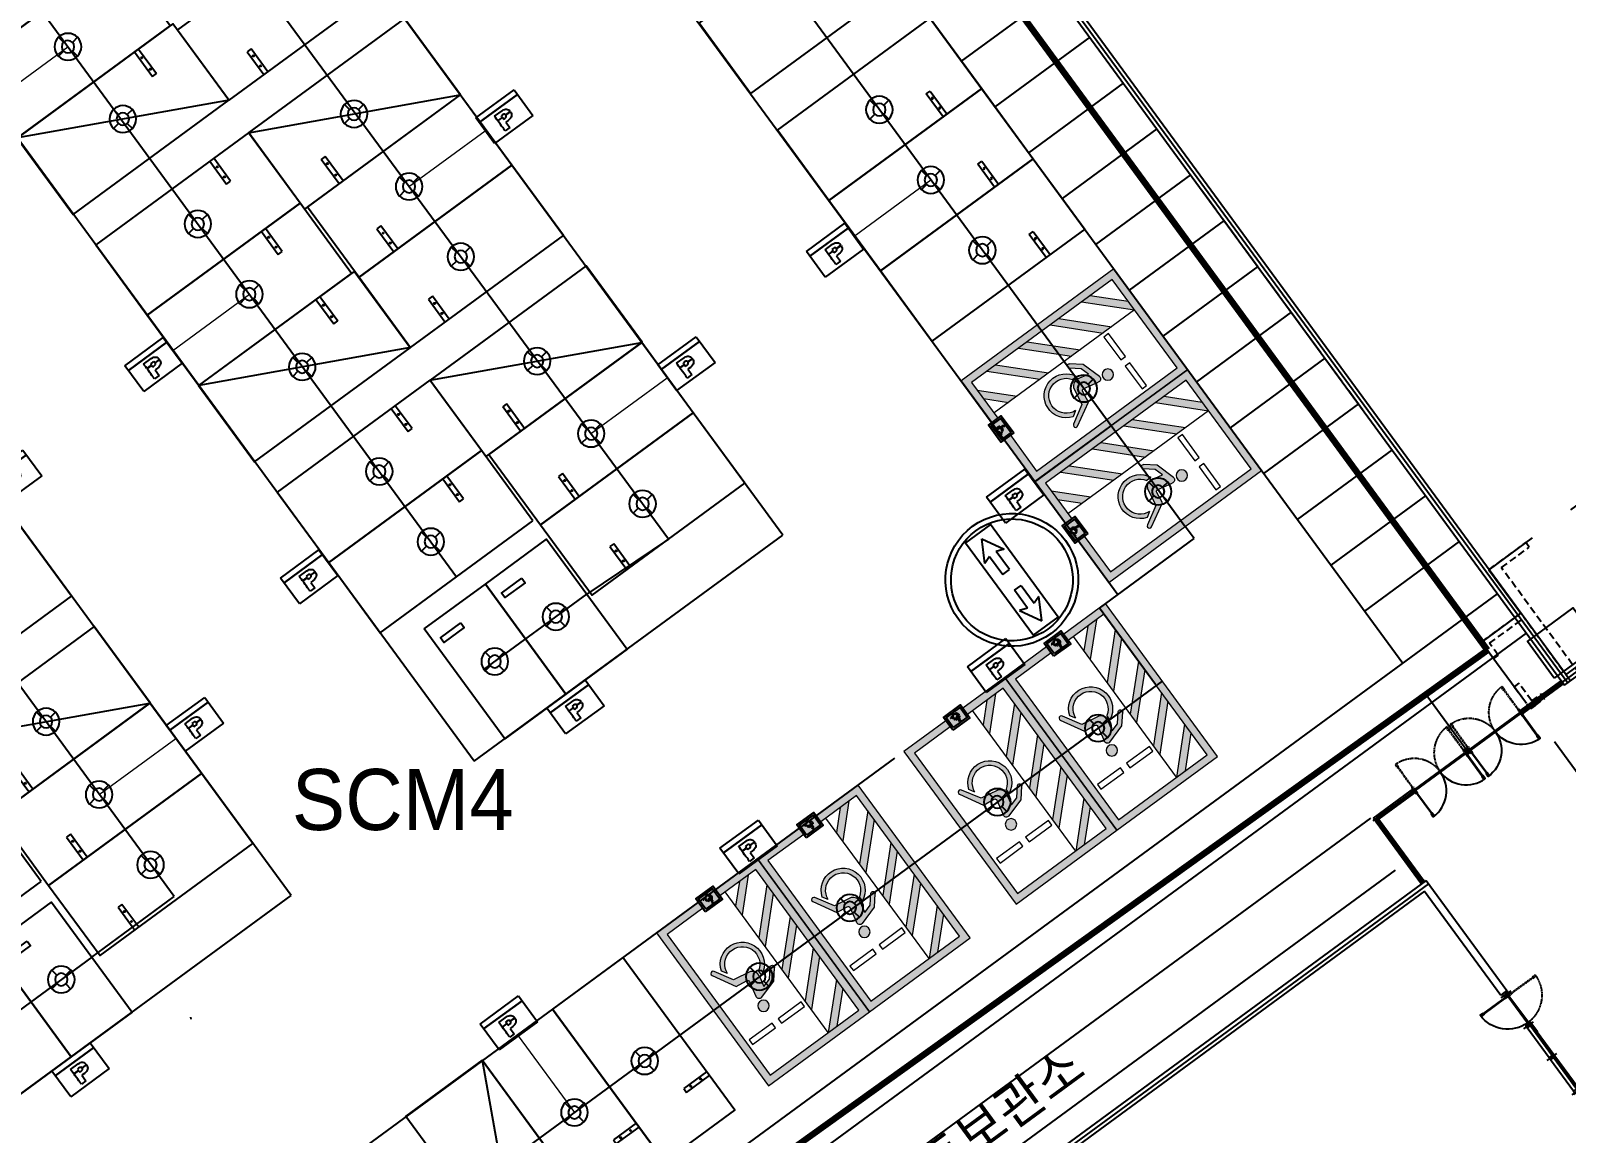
# Model space of a CAD drawing. Header units: millimetres. Extents: x 75184266 to 76346726, y -35077925 to -33679385.
# Drawn here: x 75432976 to 75473512, y -34975376 to -34946273 of the extents above; entities that cross this region are included whole.
import ezdxf
from ezdxf.enums import TextEntityAlignment as Align

# ---------------------------------------------------------------- set-up
doc = ezdxf.new("R2010")
doc.units = ezdxf.units.MM
doc.header["$LTSCALE"] = 50
doc.header["$MEASUREMENT"] = 0
for name, pattern in [('HIDDEN', [0.375, 0.25, -0.125]), ('HIDDEN2', [0.1875, 0.125, -0.0625]), ('XR-1F-PLAN$0$CEN', [62, 60, -1, 0, -1]), ('XR-1F-PLAN$0$HIDDEN', [0.375, 0.25, -0.125]), ('XR-지하3층$0$H', [1.3, 0.8, -0.5]), ('XR-지하3층$0$HIDDEN', [0.375, 0.25, -0.125]), ('XR-지하3층$0$HIDDEN2', [0.1875, 0.125, -0.0625])]:
    doc.linetypes.add(name, pattern=pattern)
doc.layers.get('Defpoints').update_dxf_attribs({"color": 51, "linetype": 'CONTINUOUS'})
for name, color, linetype in [('0-유도관제', 6, 'CONTINUOUS'), ('AA-MKXS', 3, 'CONTINUOUS'), ('DK1', 6, 'CONTINUOUS'), ('PARKING', 7, 'CONTINUOUS'), ('RACEWAY', 4, 'HIDDEN'), ('XR-1F-PLAN$0$A-CEN02', 27, 'XR-1F-PLAN$0$CEN'), ('XR-1F-PLAN$0$A-DOR-FRAME', 7, 'CONTINUOUS'), ('XR-1F-PLAN$0$A-DOR-GL', 142, 'CONTINUOUS'), ('XR-1F-PLAN$0$A-DOR-HID', 9, 'XR-1F-PLAN$0$HIDDEN'), ('XR-1F-PLAN$0$A-DOR-TRACE', 8, 'CONTINUOUS'), ('XR-1F-PLAN$0$A-FRAME', 1, 'CONTINUOUS'), ('XR-1F-PLAN$0$A-HDCP7', 7, 'CONTINUOUS'), ('XR-1F-PLAN$0$A-WIN-ELE8', 8, 'CONTINUOUS'), ('XR-지하3층$0$1HIDDEN2', 1, 'XR-지하3층$0$HIDDEN2'), ('XR-지하3층$0$5', 5, 'CONTINUOUS'), ('XR-지하3층$0$A-주차', 9, 'CONTINUOUS'), ('XR-지하3층$0$CON', 2, 'CONTINUOUS'), ('XR-지하3층$0$hat', 8, 'CONTINUOUS'), ('XR-지하3층$0$일반주차', 8, 'CONTINUOUS'), ('XR-지하3층$0$장애인', 11, 'CONTINUOUS'), ('XR-지하3층$0$확장형주차', 8, 'CONTINUOUS')]:
    doc.layers.add(name, color=color, linetype=linetype)
doc.layers.add('건축', color=8, linetype='CONTINUOUS', plot=False)
for name, color, linetype, lineweight in [('구역제어-S.C.M', 2, 'CONTINUOUS', 100), ('주차유도-LGM', 6, 'CONTINUOUS', 20), ('주차유도-USM', 1, 'CONTINUOUS', 35), ('주차유도-레이스웨이', 1, 'CONTINUOUS', 25)]:
    doc.layers.add(name, color=color, linetype=linetype, lineweight=lineweight)
doc.styles.add('HY중고딕', font='')
doc.styles.add('XR-지하3층$0$맑은고딕', font='malgun.ttf')
doc.styles.get('HY중고딕').set_extended_font_data('Dotum')

# ---------------------------------------------------------------- blocks, each defined once
blk = doc.blocks.new('XR-지하3층$0$확장형 주차')
at = {"layer": 'XR-지하3층$0$확장형주차', "color": 7}
for p, q in [((0.0025260448455811, 3834.999964468181), (800.0025492608546, 3835.00025024265)), ((0.0026125609874725, 3964.999964468182), (800.0026358217001, 3965.000250250101)), ((800.0025492608546, 3835.00025024265), (800.0026358217001, 3965.000250250101))]:
    blk.add_line(p, q, dxfattribs=at)
blk.add_lwpolyline([(2499.999999918044, 5099.999999972061), (0, -3.7252903e-08)], dxfattribs=at)
blk.add_lwpolyline([(2500.078474617488, 5090.950575601309), (0.0784746472900224, 5090.950575564056), (0.07847469199350599, -9.049424413591623), (2500.078474691994, -9.049424413591623)], close=True, dxfattribs=at)
for centre in [(237.5025781989098, 3900.000624813139), (612.5025877356528, 3900.000375129283)]:
    blk.add_circle(centre, 17.49999999999998, dxfattribs=at)
blk = doc.blocks.new('XR-지하3층$0$일반형 주차')
at = {"layer": 'XR-지하3층$0$일반주차'}
for p, q in [((750.0025255382062, 3865.002096235752), (0.0025255680084229, 3865.002096235752)), ((0.0025255531072617, 3735.002096235752), (750.0025255531073, 3735.002096228302)), ((750.0025255531073, 3735.002096228302), (750.0025255382062, 3865.002096235752))]:
    blk.add_line(p, q, dxfattribs=at)
blk.add_lwpolyline([(2299.999999940395, 4999.999999992549), (-2.98023224e-08, 4999.999999992549), (-1.49011612e-08, 0), (2299.999999985099, 7.4505806e-09)], close=True, dxfattribs=at)
for centre in [(237.502578869462, 3800.000696554781), (562.5025884062052, 3800.000446856022)]:
    blk.add_circle(centre, 17.49999999999998, dxfattribs=at)
blk = doc.blocks.new('XR-지하3층$0$장애인 주차')
at = {"layer": 'XR-지하3층$0$5', "ltscale": 4}
h = blk.add_hatch(color=7, dxfattribs=at)
h.dxf.hatch_style = 1
h.paths.add_polyline_path([(3841.997264835671, -695.0780087946878), (4402.000121470854, -695.0780087946878), (4402.000121470854, -1115.080151271075), (3841.997264835671, -1115.080151271075)])
h.paths.add_polyline_path([(3891.997519892382, -1065.079896214363), (4351.99986641414, -1065.079896214363), (4351.99986641414, -745.0782638514011), (3891.997519892382, -745.0782638514011)], flags=16)
h.paths.add_polyline_path([(3982.199268697524, -989.8749685254544), (3988.055078290212, -973.1311586538368), (4011.176556505419, -981.2174290407376), (4046.302626567036, -898.3408815806098), (4135.870332298697, -898.3408815806098), (4137.145780135219, -880.6026270158372), (4072.273199870749, -880.602627015849), (4072.273199870749, -862.8643724511003), (4138.421227971735, -862.8643724511003), (4142.235960863689, -809.8110830911862, -3.722470104551928), (4160.964472694517, -796.67601004478), (4152.378934681071, -916.0791361453585), (4058.050227145791, -916.0791361453702), (4021.01875284036, -1003.451299681202)], flags=0)
h = blk.add_hatch(color=256, dxfattribs=at)
h.dxf.hatch_style = 1
h.paths.add_polyline_path([(4351.99986641414, -1065.079896214362), (4351.999866414141, -745.0782638514011), (3891.997519892383, -745.0782638514011), (3891.997519892382, -1065.079896214363)])
at = {"layer": 'XR-지하3층$0$hat'}
h = blk.add_hatch(color=7, dxfattribs=at)
edge = h.paths.add_edge_path()
edge.add_line((4160.964472694536, -796.67601004485), (4152.378934681087, -916.0791361454055))
edge.add_line((4152.37893468108, -916.0791361454167), (4058.050227145789, -916.0791361454283))
edge.add_line((4058.050227145791, -916.0791361454167), (4021.018752840348, -1003.451299681236))
edge.add_line((4021.018752840351, -1003.451299681236), (3982.199268697519, -989.874968525477))
edge.add_line((3982.199268697524, -989.874968525477), (3988.055078290214, -973.1311586538714))
edge.add_line((3988.055078290212, -973.1311586538714), (4011.176556505425, -981.2174290407828))
edge.add_line((4011.176556505419, -981.2174290407955), (4046.302626567057, -898.3408815806679))
edge.add_line((4046.302626567061, -898.340881580656), (4135.870332298704, -898.3408815806441))
edge.add_line((4135.870332298706, -898.340881580656), (4137.145780135244, -880.6026270158836))
edge.add_line((4137.145780135244, -880.6026270158836), (4072.273199870745, -880.6026270158953))
edge.add_line((4072.273199870749, -880.6026270158836), (4072.273199870746, -862.8643724511348))
edge.add_line((4072.273199870749, -862.8643724511348), (4138.421227971742, -862.8643724511229))
edge.add_line((4138.421227971745, -862.8643724511348), (4142.235960863693, -809.8110830912447))
edge.add_arc((4140.258635246823, -787.0722665791609), 22.82462689652929, -24.88272667549188, 274.96983382009233, ccw=False)
edge = h.paths.add_edge_path()
edge.add_line((4047.665030254847, -981.4920170499337), (4057.804424407357, -957.5691022683568))
edge.add_arc((4127.470813777448, -941.6413942127928), 71.46396078982474, 192.8780981385994, 416.1688054886157)
edge.add_line((4167.258228158817, -882.277606019873), (4168.678321340426, -862.5277004258722))
edge.add_arc((4127.470813777439, -941.641394212781), 89.20221535457303, 206.535022543775, 422.4865967028556, ccw=False)
at = {"layer": 'XR-지하3층$0$장애인', "lineweight": 5, "true_color": 0xffffff}
blk.add_hatch(color=7, dxfattribs=at).paths.add_polyline_path([(2471.998693153262, 3994.919848728925), (2471.998693153262, -1005.080151271075), (3841.997264835671, -1005.080151271075), (3841.997264835671, -805.0801512710747), (2671.998693153263, -805.0801512710751), (2671.998693153262, 3794.919848728925), (5571.998693153263, 3794.919848728926), (5571.998693153262, -805.080151271075), (4402.000121470854, -805.080151271075), (4402.000121470854, -1005.080151271075), (5771.998693153262, -1005.080151271075), (5771.998693153262, 3994.919848728925)])
h = blk.add_hatch(color=7, dxfattribs=at)
h.paths.add_polyline_path([(5571.998693153262, 2794.914747595385), (5571.998693153262, 3077.758902888156), (4854.837747312696, 3794.919848728925), (4571.993592018897, 3794.919848728925)])
h.paths.add_polyline_path([(4571.993592018706, 3044.916022878447), (4571.993592018645, 2762.071867584627), (5571.998693153263, 1762.066766450834), (5571.998693153263, 2044.910921743602)])
h.paths.add_polyline_path([(4571.993592018483, 2012.068041734125), (4571.993592018423, 1729.223886441228), (5571.998693153262, 729.2187853062899), (5571.99869315326, 1012.062940599053)])
h.paths.add_polyline_path([(5571.99869315326, -303.629195838255), (5571.99869315326, -20.78504054549086), (4571.993592018262, 979.220060589802), (4571.993592018202, 696.3759052969056)])
h.paths.add_polyline_path([(4571.99359201804, -53.62792055452175), (4571.99359201798, -336.4720758474171), (5040.601667441591, -805.080151271075), (5323.445822734374, -805.0801512710751)])
h = blk.add_hatch(color=7, dxfattribs=at)
h.paths.add_polyline_path([(3763.150870514194, 2216.264290113818, -1), (3462.570463011247, 2216.264290113882, -1)])
h.paths.add_polyline_path([(3992.194974712547, 1503.153291136039, -0.3430925305423056), (3870.429412635672, 1283.463612269276), (3381.11380824785, 1193.932868147644), (3089.64061403725, 708.0093506300605, -0.9316528967307836), (2986.990762166922, 769.5822570894251), (3329.523243890798, 1378.635825979506), (3638.530074299372, 1415.295302762543, 0.4460483878234904), (3688.559342324034, 1485.064711287606), (3600.488111895317, 1888.254374792776, -0.5961441325676429), (3698.969839655798, 2008.645807942122), (4213.677944949887, 1850.800996607583), (4443.199970943389, 1569.414632520067, -0.8833640971827884), (4354.906219544061, 1492.991562665783), (4150.936932001604, 1740.869922228085), (3925.143719778168, 1810.1136093145)])
h.paths.add_polyline_path([(4052.621828863025, 1393.018152349396), (4055.397873318553, 1527.544381644268, -1.526545251934503), (3257.253911445657, 820.1519422765429), (3348.0148907452, 968.8766923101947, 1.638056132797179)])
at = {"layer": 'XR-지하3층$0$1HIDDEN2', "color": 11}
for points in [[(4160.96447269452, -796.6760100447573), (4152.378934681071, -916.0791361453585), (4058.050227145791, -916.0791361453702), (4021.01875284036, -1003.451299681202), (3982.199268697524, -989.8749685254544), (3988.055078290212, -973.1311586538368), (4011.176556505419, -981.2174290407376), (4046.302626567036, -898.3408815806098), (4135.870332298697, -898.3408815806098), (4137.145780135219, -880.6026270158372), (4072.273199870749, -880.602627015849), (4072.273199870749, -862.8643724511003), (4138.421227971735, -862.8643724511003), (4142.235960863685, -809.8110830912219)], [(4167.258228158817, -882.2776060198148), (4168.678321340427, -862.5277004258032)]]:
    blk.add_lwpolyline(points, dxfattribs=at)
for centre, radius, start, end in [((4140.258635247797, -787.0722665790381), 22.8246268965323, 335.1172733215335, 274.9698338172116), ((4127.470813777439, -941.6413942127574), 89.20221535457668, 206.5350225406521, 62.48659670311565), ((4127.470813777439, -941.6413942127574), 71.46396078982, 192.8780981454637, 56.1688054908522)]:
    blk.add_arc(centre, radius, start, end, dxfattribs=at)
at = {"layer": 'XR-지하3층$0$5', "lineweight": 5}
for p, q in [((4571.993592018865, 3794.919848728925), (4571.99359201788, -805.1036164912276)), ((5571.998693153045, 2794.914747595602), (4571.99359201868, 3794.919848729143)), ((5571.998693153109, 3077.758902888307), (4854.837747312696, 3794.919848728925)), ((5571.998693152887, 2044.910921743978), (4571.993592018702, 3044.91602287845)), ((5571.998693152824, 1762.066766451273), (4571.993592018458, 2762.071867584813)), ((5571.998693152665, 1012.062940599649), (4571.993592018487, 2012.068041734122)), ((5571.998693152607, 729.2187853069445), (4571.993592018236, 1729.223886441416)), ((5571.998693152449, -20.78504054467885), (4571.993592018271, 979.2200605897937)), ((5571.998693152392, -303.6291958373836), (4571.99359201802, 696.3759052970881)), ((5323.445822734374, -805.080151271075), (4571.993592017399, -53.62792055387945)), ((5040.601667441591, -805.0801512710751), (4571.993592017149, -336.4720758465851))]:
    blk.add_line(p, q, dxfattribs=at)
at = {"layer": 'XR-지하3층$0$5', "ltscale": 4}
for p, q in [((4165.298914032375, -1004.579583198746), (4165.298914032418, -804.5785629718947)), ((4165.298914032418, -804.5785629718947), (4165.298914032399, -904.5790730853205))]:
    blk.add_line(p, q, dxfattribs=at)
at = {"layer": 'XR-지하3층$0$5', "lineweight": 5}
for points in [[(3841.997264835671, -1005.080151271075), (2471.998693153262, -1005.080151271075), (2471.998693153262, 3994.919848728925), (5771.998693153262, 3994.919848728925), (5771.998693153262, -1005.080151271075), (4402.000121470854, -1005.080151271075)], [(3841.997264835671, -805.080151271075), (2671.998693153262, -805.080151271075), (2671.998693153262, 3794.919848728925), (5571.998693153262, 3794.919848728925), (5571.998693153262, -805.080151271075), (4402.000121470854, -805.080151271075)]]:
    blk.add_lwpolyline(points, dxfattribs=at)
at = {"layer": 'XR-지하3층$0$5', "ltscale": 4}
for points in [[(3841.997264835671, -695.0780087946878), (3841.997264835671, -1115.080151271075), (4402.000121470854, -1115.080151271075), (4402.000121470854, -695.0780087946878)], [(3891.997519892382, -745.0782638514011), (3891.997519892382, -1065.079896214363), (4351.99986641414, -1065.079896214363), (4351.99986641414, -745.0782638514011)]]:
    blk.add_lwpolyline(points, close=True, dxfattribs=at)
at = {"layer": 'XR-지하3층$0$장애인', "color": 8, "lineweight": 5}
for p, q in [((3688.559342332695, 1485.064711247559), (3600.488111895317, 1888.254374792776, 0.0001127901416624)), ((3698.969839655798, 2008.645807942122, 0.0001127901416624), (4213.677944949887, 1850.800996607583, 0.0001127901416624)), ((3925.143719778168, 1810.1136093145, 0.0001127901416628), (4150.936931998761, 1740.869922228213, 0.0001127901416628)), ((4150.936931998761, 1740.869922228213, 0.0001127901416624), (4354.906219542198, 1492.991562667646, 0.0001127901416624)), ((4213.677944949887, 1850.800996607583, 0.0001127901416624), (4443.199970943389, 1569.414632520067, 0.0001127901416624)), ((4055.397873318553, 1527.544381644268), (4052.621828863025, 1393.018152349396)), ((3348.0148907452, 968.8766923101947), (3257.253911445657, 820.1519422765429))]:
    blk.add_line(p, q, dxfattribs=at)
at = {"layer": 'XR-지하3층$0$장애인', "color": 7, "lineweight": 5}
for points in [[(3523.087905746778, 2719.914365010331), (2773.084079896087, 2719.914365010489), (2773.084079896117, 2869.915130179697), (3523.087905746808, 2869.915130179538)], [(4473.091731597468, 2719.914365010173), (3723.087905746778, 2719.914365010331), (3723.087905746807, 2869.915130179538), (4473.091731597498, 2869.91513017938)]]:
    blk.add_lwpolyline(points, close=True, dxfattribs=at)
at = {"layer": 'XR-지하3층$0$장애인', "color": 8, "lineweight": 5, "extrusion": (0.9769639672697208, 0.2134043267054538, 0), "elevation": 4221.010056634456}
blk.add_lwpolyline([(616.5749219792176, -1.361e-12), (930.7731202234108, 7.74314296328e-05)], dxfattribs=at)
at = {"layer": 'XR-지하3층$0$장애인', "color": 8, "lineweight": 5}
for points in [[(3094.003420647085, 715.2827374036459, -1.00000207931052), (2986.990762167387, 769.5822570894251), (3329.523243890658, 1378.635825979506), (3639.504234780377, 1415.410873711946)], [(3992.194974726538, 1503.153291048849, -0.3430925306230898), (3870.429412635905, 1283.463612269276), (3381.11380824785, 1193.932868147644), (3094.00334222139, 715.2825828427982)]]:
    blk.add_lwpolyline(points, format="xyb", dxfattribs=at)
blk.add_circle((3612.86066676265, 2216.264290113847), 150.2902037515436, dxfattribs=at)
for centre, radius, start, end in [((3682.273866816963, 1921.827955426305, 0.0001127901416624), 88.40868183990986, 79.114325303064, 202.3184667627445), ((3810.443948158834, 999.9582689007906), 581.6782029713268, 198.0059943864644, 65.09494261077565), ((3809.277803001397, 999.938049550793), 462.3075622753882, 183.8524707476317, 58.23960059225904), ((3632.220671032975, 1472.641407940697), 57.69215153581592, 276.2786130993196, 12.43534843258914), ((4394.302026809838, 1536.692142405893, 0.0001127901416624), 58.83681075443838, 227.9655321143891, 33.79042661822502)]:
    blk.add_arc(centre, radius, start, end, dxfattribs=at)
blk = doc.blocks.new('XR-1F-PLAN$0$A$C10B20476')
at = {"layer": 'Defpoints'}
for p, q in [((134.0977152192281, 34.99999312014552), (110.0977152192281, 34.99999312048749)), ((110.0977152192281, 34.99999312048749), (110.0977152192354, -6.874819518999999e-06)), ((134.0977152192281, 34.99999312014552), (134.0977152192354, -6.8759436544e-06))]:
    blk.add_line(p, q, dxfattribs=at)
at = {"layer": 'XR-1F-PLAN$0$A-CEN02', "linetype": 'Continuous'}
blk.add_line((318.097722067032, 79.99999310613885), (-3.4472119296e-05, 79.99999312104002), dxfattribs=at)
at = {"layer": 'XR-1F-PLAN$0$A-FRAME'}
for p, q in [((144.0977220830682, 79.99999311999998), (110.0977152205087, 79.99999312369619)), ((110.0977152215642, 56.49999312525954), (144.0977220830755, 56.49999312454747)), ((110.0977152201517, 43.49999312525954), (144.0977220830755, 43.49999312454747)), ((144.0977220767527, 19.99999312), (134.0977152192281, 19.99999311951251))]:
    blk.add_line(p, q, dxfattribs=at)
for points in [[(88.09771521402132, 19.99999312), (88.09771522054058, 79.99999312472676)], [(110.0977152192281, 34.99999312048749), (110.0977152241175, 79.99999312369619)], [(122.0977152230043, 48.49999312188447), (144.0977220795466, 48.49999312), (144.0977220767527, 19.99999312), (238.0977220556233, 19.99999310988641), (238.0977220607456, 79.9999931098864), (144.0977220830682, 79.99999311999998), (144.0977220793138, 51.49999312), (122.0977152237319, 51.49999312188447), (122.0977152230043, 48.49999312188447)]]:
    blk.add_lwpolyline(points, dxfattribs=at)
blk = doc.blocks.new('XR-1F-PLAN$0$A$C491451C1')
at = {"layer": 'Defpoints'}
for p, q in [((15.00391760224764, 207.9973587237974), (-19.99608239305908, 207.9973587237924)), ((15.0039176019041, 183.9973587237974), (-19.99608239418333, 183.9973587237924)), ((15.0039176019041, 183.9973587237974), (15.00391760224764, 207.9973587237974)), ((45.00391760545523, 207.9973587231574), (45.00391760284753, 183.9973587231574)), ((45.00391760545523, 207.9973587231574), (80.00391759487945, 207.9973587216589)), ((45.00391760284753, 183.9973587231574), (80.0039175960345, 183.9973587216588))]:
    blk.add_line(p, q, dxfattribs=at)
at = {"layer": 'XR-1F-PLAN$0$A-CEN02', "linetype": 'Continuous'}
blk.add_line((30.00391759723425, -0.0026481214445084), (30.00391761213541, 318.0951084177068), dxfattribs=at)
at = {"layer": 'XR-1F-PLAN$0$A-FRAME'}
for p, q in [((0.0039176017609748, 173.9973518662703), (0.0039176012737414, 183.9973587237953)), ((23.50391760701881, 207.9973587228739), (23.5039176063087, 173.9973518599499)), ((36.50391760701881, 207.9973587214614), (36.50391760630871, 173.9973518599516)), ((60.00391760176097, 173.9973518599548), (60.00391760132948, 183.9973587225151))]:
    blk.add_line(p, q, dxfattribs=at)
for points in [[(0.0039176025625238, 229.9973587237953), (60.00391760784562, 229.9973587172761)], [(28.50391760364289, 195.997358720022), (28.50391760176098, 173.9973518634764), (0.0039176017609748, 173.9973518662703), (0.0039175916463137, 79.99735188740306), (60.00391759164632, 79.99735188228078), (60.00391760176097, 173.9973518599548), (31.50391760176098, 173.9973518637092), (31.50391760364289, 195.9973587192944), (28.50391760364289, 195.997358720022)], [(15.00391760224764, 207.9973587237974), (45.00391760545523, 207.9973587205378)]]:
    blk.add_lwpolyline(points, dxfattribs=at)
blk = doc.blocks.new('XR-1F-PLAN$0$A$C7F517DA1')
at = {"layer": 'XR-1F-PLAN$0$A-DOR-FRAME', "ltscale": 0.5, "elevation": -6.1640419e-09}
for points in [[(49.99843096733093, 1674.999516807497), (59.99843096733093, 1674.999516807497), (59.99843096733093, 1689.999516807496), (74.99843096733095, 1689.999516807496), (74.99843096733095, 1674.999516807497), (84.99843096733092, 1674.999516807497), (84.99843096733092, 1774.999516807497), (49.99843096733093, 1774.999516807497)], [(49.99843095242977, 924.9995168074963), (9.998430952429773, 924.9995168074963), (9.998430952429773, 824.9995168074964), (49.99843095242977, 824.9995168074964)], [(989.9984309524297, 924.9995168074963), (949.9984309524297, 924.9995168074963), (949.9984309524297, 824.9995168074964), (989.9984309524297, 824.9995168074964)]]:
    blk.add_lwpolyline(points, close=True, dxfattribs=at)
blk.add_lwpolyline([(49.99843095242977, 874.9995168074964), (49.99843095242977, 974.9995168074963), (59.99843095242977, 974.9995168074963), (59.99843095242977, 959.9995168074963), (74.99843095242976, 959.9995168074963), (74.99843095242976, 974.9995168074963), (84.99843095242979, 974.9995168074963), (84.99843095242979, 874.9995168074964), (49.99843095242977, 874.9995168074964)], dxfattribs=at)
at = {"layer": 'XR-1F-PLAN$0$A-DOR-GL', "elevation": -6.1640419e-09}
blk.add_lwpolyline([(62.49843095242977, 961.8540558889508), (72.49843095242976, 961.8540558889508), (72.49843096733095, 1687.317188374698), (62.49843096733093, 1687.317188374698)], close=True, dxfattribs=at)
at = {"layer": 'XR-1F-PLAN$0$A-DOR-HID', "ltscale": 2, "elevation": -6.1640419e-09}
blk.add_lwpolyline([(49.99843095242977, 874.9995168074964), (49.99843095242977, 774.999516814947), (59.99843095242977, 774.999516814947), (59.99843095242977, 789.999516814947), (74.99843095242976, 789.999516814947), (74.99843095242976, 774.999516814947), (84.99843095242979, 774.999516814947), (84.99843095242979, 874.9995168074964), (49.99843095242977, 874.999516814947)], dxfattribs=at)
for points in [[(62.49843095242977, 788.1449777409434), (72.49843095242976, 788.1449777409434), (72.49843096733095, 62.68184524029493), (62.49843096733093, 62.68184524029493)], [(49.99843096733093, 74.99951681494713), (59.99843096733093, 74.99951681494713), (59.99843096733093, 59.99951681494713), (74.99843096733095, 59.99951681494713), (74.99843096733095, 74.99951681494713), (84.99843096733092, 74.99951681494713), (84.99843096733092, -25.00048318505287), (49.99843096733093, -25.00048318505287)]]:
    blk.add_lwpolyline(points, close=True, dxfattribs=at)
at = {"layer": 'XR-1F-PLAN$0$A-DOR-HID', "ltscale": 2}
blk.add_arc((49.99843095242977, 874.999516814947, -6.1640419e-09), 900, 270, 0, dxfattribs=at)
at = {"layer": 'XR-1F-PLAN$0$A-DOR-TRACE'}
blk.add_arc((49.99843095242977, 874.9995168074964, -6.1640419e-09), 900, 0, 90, dxfattribs=at)
at = {"layer": 'XR-1F-PLAN$0$A-WIN-ELE8'}
for p, q in [((84.99843095242979, 889.999516800046, -6.1640419e-09), (949.9984309524297, 889.9995168074967, -6.1640419e-09)), ((84.99843095242979, 859.999516800046, -6.1640419e-09), (949.9984309524297, 859.9995168074964, -6.1640419e-09))]:
    blk.add_line(p, q, dxfattribs=at)
blk = doc.blocks.new('SW-4.05')
at = {"layer": 'AA-MKXS', "ltscale": 0.5}
for p, q in [((-6.70552254e-08, -200), (0, 0)), ((3249.999976716936, -200.0000001490116, 6.1640419e-09), (3249.999976664782, -1.490116119e-07, 6.1640419e-09))]:
    blk.add_line(p, q, dxfattribs=at)
at = {"layer": 'XR-1F-PLAN$0$A-DOR-GL', "elevation": 3.8759376e-09}
for points in [[(1094.999999754131, -154.0000000149011), (1094.999999754131, -178.0000000149011), (2104.999999769032, -178.0000001043081), (2104.999999769032, -154.0000001043081)], [(3194.999976687133, -154.0000001490116), (3194.999976687133, -178.0000001490116), (2134.999999769032, -178.0000001043081), (2134.999999769032, -154.0000001043081)]]:
    blk.add_lwpolyline(points, close=True, dxfattribs=at)
at = {"layer": 'XR-1F-PLAN$0$A-FRAME'}
for p, q in [((9.999999962747095, -199.9999999701977), (9.999999962747095, -177.9999999701977)), ((69.9999999627471, -199.9999999701977), (69.9999999627471, -177.9999999701977)), ((2089.999999947846, -200.000000089407), (2089.999999947846, -178.0000000894069)), ((2149.999999947846, -200.0000001043081), (2149.999999947846, -178.0000001043081)), ((3179.99997650832, -200.0000001490116, 6.1640419e-09), (3179.99997650832, -178.0000001490116, 6.1640419e-09)), ((3239.99997650832, -200.0000001490116, 6.1640419e-09), (3239.99997650832, -178.0000001490116, 6.1640419e-09))]:
    blk.add_line(p, q, dxfattribs=at)
at = {"layer": 'XR-1F-PLAN$0$A-HDCP7', "elevation": 3.8759376e-09}
blk.add_lwpolyline([(1349.99999973923, -200.0000000149011), (1049.999999754131, -200), (1049.999999739229, -215.0000000149012), (1349.999999724328, -215.0000000149012)], close=True, dxfattribs=at)
at = {"layer": 'XR-1F-PLAN$0$A-WIN-ELE8'}
for p, q in [((2089.999999776483, -49.99999323487282, 3.8308349e-09), (1109.99999974668, -49.99999319016933, 3.8759376e-09)), ((3179.999976687133, -200.0000001490116, 1.00399795e-08), (1109.999999754131, -200.0000000298023, 3.8759376e-09)), ((3179.999976679683, -49.99999330937862, 1.00399795e-08), (2149.999999776483, -49.99999324977398, 4.0112459e-09))]:
    blk.add_line(p, q, dxfattribs=at)
at = {"layer": 'XR-1F-PLAN$0$A-DOR-FRAME', "ltscale": 600, "extrusion": (0, 0, -1), "xscale": -1, "zscale": -1, "rotation": 2.5358915e-09}
blk.add_blockref('XR-1F-PLAN$0$A$C7F517DA1', (-60.00156879425048, -1024.99950993061, -1.00399795e-08), dxfattribs=at)
at = {"layer": 'XR-1F-PLAN$0$A-FRAME', "extrusion": (0, 0, -1), "zscale": -1, "rotation": 90.00000000253594}
blk.add_blockref('XR-1F-PLAN$0$A$C10B20476', (9.999993339180945, -288.0977151691914, -3.8759376e-09), dxfattribs=at)
at = {"layer": 'XR-1F-PLAN$0$A-FRAME', "ltscale": 0.5, "extrusion": (0, 0, -1), "xscale": -1, "zscale": -1, "rotation": 180}
for p in [(-1110.003917366266, 29.99735869467258, -3.8759376e-09), (-2150.003917381168, 29.99735862016678, -3.8759376e-09)]:
    blk.add_blockref('XR-1F-PLAN$0$A$C491451C1', p, dxfattribs=at)
at = {"layer": 'XR-1F-PLAN$0$A-FRAME', "xscale": -1, "rotation": 269.999999997464}
blk.add_blockref('XR-1F-PLAN$0$A$C10B20476', (3159.99998356402, -288.0977153629065, 1.00399795e-08), dxfattribs=at)
blk = doc.blocks.new('XR-1F-PLAN$0$양개문')
at = {"layer": 'XR-1F-PLAN$0$A-DOR-FRAME', "ltscale": 0.5}
for points in [[(49.99999999814378, 799.999999995809), (59.99999999814378, 800.0000000051223), (60.00000000186907, 815.0000000051223), (74.99999999441849, 815.0000000051223), (74.99999999814378, 800.0000000051223), (85.00000000186907, 800.0000000032596), (84.99999999814378, 900.0000000088476), (50.00000000186907, 900.000000001397)], [(1750.000000000925, 799.999999995809), (1740.000000000925, 800.0000000051223), (1739.9999999972, 815.0000000051223), (1725.00000000465, 815.0000000051223), (1725.000000000925, 800.0000000051223), (1714.9999999972, 800.0000000032596), (1715.000000000925, 900.0000000088476), (1749.9999999972, 900.000000001397)], [(50, 99.99999999813735), (0, 99.99999999813735), (0, -1.862645149230957e-09), (50, -1.862645149230957e-09)], [(49.99999999627471, 150.0000000149012), (59.99999999627471, 150.0000000130385), (59.99999999254942, 135.0000000074506), (75, 135.0000000055879), (74.99999999254942, 150.0000000130385), (85.00000000372529, 150.0000000074506), (85.00000000745058, 50.00000001117587), (50, 50.00000000186265)], [(1750.000000002794, 150.0000000149012), (1740.000000002794, 150.0000000130385), (1740.000000006519, 135.0000000074506), (1724.999999999069, 135.0000000055879), (1725.000000006519, 150.0000000130385), (1714.999999995343, 150.0000000074506), (1714.999999991618, 50.00000001117587), (1749.999999999069, 50.00000000186265)], [(1800.000000006519, 99.99999999813735), (1750.000000006519, 99.99999999813735), (1750.000000006519, -1.862645149230957e-09), (1800.000000006519, -1.862645149230957e-09)]]:
    blk.add_lwpolyline(points, close=True, dxfattribs=at)
at = {"layer": 'XR-1F-PLAN$0$A-DOR-GL'}
for points in [[(62.50000000079899, 136.8545390889049), (72.50000000824957, 136.8545390814543), (72.49999999814378, 812.3176715853624), (62.49999999441849, 812.3176715760492)], [(1737.49999999827, 136.8545390889049), (1727.499999990819, 136.8545390814543), (1727.500000000925, 812.3176715853624), (1737.50000000465, 812.3176715760492)]]:
    blk.add_lwpolyline(points, close=True, dxfattribs=at)
at = {"layer": 'XR-1F-PLAN$0$A-DOR-HID', "ltscale": 2}
for points in [[(49.99999999627471, -50.00000001117587), (59.99999999627471, -50.00000000931323), (59.99999999254942, -35.00000000372529), (75, -35.00000000186265), (74.99999999254942, -50.00000000931323), (85.00000000372529, -50.00000000372529), (85.00000000745058, 49.99999999254942), (50, 50.00000000186265)], [(1750.000000002794, -50.00000001117587), (1740.000000002794, -50.00000000931323), (1740.000000006519, -35.00000000372529), (1724.999999999069, -35.00000000186265), (1725.000000006519, -50.00000000931323), (1714.999999995343, -50.00000000372529), (1714.999999991618, 49.99999999254942), (1749.999999999069, 50.00000000186265)], [(62.50000000079899, -36.85453908517957), (72.50000000824957, -36.85453907772899), (72.49999999814378, -712.3176715816371), (62.49999999441849, -712.3176715723239)], [(1737.49999999827, -36.85453908517957), (1727.499999990819, -36.85453907772899), (1727.500000000925, -712.3176715816371), (1737.50000000465, -712.3176715723239)], [(49.99999999814378, -699.9999999920838), (59.99999999814378, -700.000000001397), (60.00000000186907, -715.000000001397), (74.99999999441849, -715.000000001397), (74.99999999814378, -700.000000001397), (85.00000000186907, -699.9999999995343), (84.99999999814378, -800.0000000051223), (50.00000000186907, -799.9999999976717)], [(1750.000000000925, -699.9999999920838), (1740.000000000925, -700.000000001397), (1739.9999999972, -715.000000001397), (1725.00000000465, -715.000000001397), (1725.000000000925, -700.000000001397), (1714.9999999972, -699.9999999995343), (1715.000000000925, -800.0000000051223), (1749.9999999972, -799.9999999976717)]]:
    blk.add_lwpolyline(points, close=True, dxfattribs=at)
for centre, start, end in [((50, 50.00000000186265), 270.000000000126, 1.418374721308018e-09), ((1749.999999999069, 50.00000000186265), 179.9999999985816, 269.9999999998697)]:
    blk.add_arc(centre, 849.9999999995343, start, end, dxfattribs=at)
at = {"layer": 'XR-1F-PLAN$0$A-DOR-TRACE'}
for centre, start, end in [((50, 50.00000000186265), 359.9999999985812, 89.99999999987402), ((1749.999999999069, 50.00000000186265), 90.00000000013024, 180.0000000014188)]:
    blk.add_arc(centre, 849.9999999995343, start, end, dxfattribs=at)
at = {"layer": 'XR-1F-PLAN$0$A-WIN-ELE8'}
for p, q in [((1714.999999992177, 65.00000001490116), (85.00000000745058, 65.00000000186265)), ((1714.999999992177, 35.00000000931323), (85.00000001117587, 35.00000001490116))]:
    blk.add_line(p, q, dxfattribs=at)
blk = doc.blocks.new('XR-지하3층$0$A$C73B52ADF')
at = {"layer": 'XR-지하3층$0$A-주차', "elevation": 1.5171617e-09}
for points in [[(-2037.699036538601, 2465.633505687117), (-37.69903653115035, 2465.633505679667), (-37.69903653860092, -1134.366494312882), (-2037.69903653115, -1134.366494312882)], [(-1166.27766495198, 2020.734899297357), (-1166.277664892375, 1870.734899297357), (-1832.191412292421, 1870.734898999333), (-1832.191412337124, 2020.734898991883)]]:
    blk.add_lwpolyline(points, close=True, dxfattribs=at)
blk = doc.blocks.new('XR-지하3층$0$기둥 0620')
at = {"layer": 'XR-지하3층$0$CON', "ltscale": 0.5}
blk.add_lwpolyline([(-600.0000000149012, 0), (600.0000000149012, 0), (599.9999999701978, 1500.000000074506), (-600.0000000596046, 1500.000000059604)], close=True, dxfattribs=at)
blk = doc.blocks.new('센서')
at = {"layer": '0-유도관제', "color": 0}
for p, q in [((405935.3982498521, 34224.46239639449), (406072.0329226733, 34087.99772493518)), ((406310.9948484533, 34088.1464764195), (406447.4595194956, 34224.78114950398)), ((405935.7170031206, 33712.40112547556), (406072.1816741596, 33849.03579856004)), ((406311.1435999428, 33849.18455004436), (406447.7782727624, 33712.71987858505))]:
    blk.add_line(p, q, dxfattribs=at)
for major_axis, ratio, start_param, end_param in [((-6.110276085397167e-12, 362.0820671227044), 0.9999999975051042, 2.801804347482335, 9.084989654661921), ((-0.3386371830511741, 168.9712919898011), 0.999999997519907, 2.862310370331367, 9.145495677510954)]:
    blk.add_ellipse((406191.5882613072, 33968.59113748977), major_axis=major_axis, ratio=ratio, start_param=start_param, end_param=end_param, dxfattribs=at)
blk = doc.blocks.new('만공차등')
at = {"layer": '0-유도관제', "color": 0}
for p, q in [((305754.6925491464, 78525.26289685772), (306596.9213140719, 78525.26289685772)), ((305754.6925488412, 77268.68577393962), (305754.6925491464, 78525.26289685772)), ((306442.4718264272, 77268.68577399442), (306442.4718267323, 78525.26289690888)), ((306442.4718267323, 78525.26289685772), (306442.4718264272, 77268.68577404559)), ((306596.9213140719, 78525.26289690888), (306596.921313765, 77268.68577409674)), ((306184.5810311973, 78101.27162425118), (306184.5810311973, 77951.8255880229)), ((306184.5810311973, 77837.58285066979), (306184.5810311973, 77692.77812396227)), ((306190.9369771428, 78101.27162425118), (306190.9369771428, 77951.8255880229)), ((306190.9369771428, 77837.62571566956), (306190.9369771428, 77692.67704466436)), ((306596.921313765, 77268.68577409674), (305754.6925488394, 77268.68577409674))]:
    blk.add_line(p, q, dxfattribs=at)
for points in [[(305857.8262654963, 77951.8255880229), (305857.8262654963, 77951.8255880229), (305857.8262654963, 78101.27162425118), (305857.8262654963, 78101.27162425118)], [(305857.8262654963, 78101.27162425118), (305857.8262654963, 78101.27162425118), (306043.7902255465, 78101.27162425118), (306184.5810311973, 78101.27162425118)], [(306036.5046033164, 77951.8255880229), (306036.5046033164, 77951.8255880229), (305857.8262654963, 77951.8255880229), (305857.8262654963, 77951.8255880229)], [(306036.5046033164, 77870.36928695955), (306036.5046033164, 77870.36928695955), (306036.5046033164, 77951.8255880229), (306036.5046033164, 77951.8255880229)], [(306077.5612066772, 77736.52476000546), (306050.19013777, 77765.75706159719), (306036.5046033164, 77810.37190391523), (306036.5046033164, 77870.36928695955)], [(306134.0550928985, 77951.8255880229), (306134.0550928985, 77951.8255880229), (306134.0550928985, 77915.36732424462), (306134.0550928985, 77915.36732424462)], [(306184.5810311973, 77951.8255880229), (306158.8293997225, 77951.8255880229), (306134.0550928985, 77951.8255880229), (306134.0550928985, 77951.8255880229)], [(306134.0550928985, 77915.36732424462), (306134.0550928985, 77886.6824440281), (306139.0366274408, 77866.53733731108), (306148.9996965217, 77854.9320040972)], [(306148.9996965217, 77854.9320040972), (306158.3834987911, 77844.00142123301), (306170.2439436842, 77838.21837008934), (306184.5810311973, 77837.58285066979)], [(306190.9369771428, 78101.27162425118), (306273.7235575634, 78101.27162425118), (306339.3381096954, 78101.27162425118), (306339.3381096954, 78101.27162425118)], [(306241.4591672858, 77951.8255880229), (306241.4591672858, 77951.8255880229), (306216.6872643485, 77951.8255880229), (306190.9369771428, 77951.8255880229)], [(306190.9369771428, 77837.62571566956), (306204.4598237976, 77838.38434357518), (306216.0453086148, 77843.38671645032), (306225.693431598, 77852.63283430593)], [(306225.693431598, 77852.63283430593), (306236.2039220578, 77862.70538766627), (306241.4591672858, 77881.64616734612), (306241.4591672858, 77909.45517335643)], [(306241.4591672858, 77909.45517335643), (306241.4591672858, 77909.45517335643), (306241.4591672858, 77951.8255880229), (306241.4591672858, 77951.8255880229)], [(306339.3381096954, 77853.94664561523), (306339.3381096954, 77800.080382007), (306326.5284494479, 77759.73542644053), (306300.9091289513, 77732.91177891585)], [(306339.3381096954, 78101.27162425118), (306339.3381096954, 78101.27162425118), (306339.3381096954, 77853.94664561523), (306339.3381096954, 77853.94664561523)], [(306184.5810311973, 77692.77812396227), (306139.2866154901, 77694.11886890973), (306103.6133406488, 77708.70108092291), (306077.5612066772, 77736.52476000546)]]:
    blk.add_open_spline(points, degree=3, dxfattribs=at)
blk.add_open_spline([(306300.9091289513, 77732.91177891585), (306275.2898084546, 77706.08813138385), (306238.8315446727, 77692.67630761785), (306191.5343376019, 77692.67630761785), (306191.3350389376, 77692.67630761785), (306191.1359187865, 77692.67655330368), (306190.9369771428, 77692.67704466436)], degree=3, knots=[0.4989771303049109, 0.4989771303049109, 0.4989771303049109, 0.4989771303049109, 0.9979542606098218, 0.9979542606098218, 0.9979542606098218, 1, 1, 1, 1], dxfattribs=at)
blk = doc.blocks.new('sdvfr')
at = {"layer": 'DK1'}
for p, q in [((-945351.1046591001, 1790458.988524171), (-944567.3662386881, 1790896.029939282)), ((-944567.3662386881, 1790896.029939282), (-944673.8194173286, 1790611.733471357)), ((-941644.7627664926, 1790458.988524171), (-942428.5011869082, 1790896.029939282)), ((-942428.5011869082, 1790896.029939282), (-942322.0480082715, 1790611.733471357)), ((-944567.3662386881, 1790021.947109058), (-945351.1046591001, 1790458.988524171)), ((-943859.9632110121, 1790611.733471357), (-944673.8194173286, 1790611.733471357)), ((-944673.8194173286, 1790306.243576983), (-943859.9632110121, 1790306.243576983)), ((-944673.8194173286, 1790306.243576983), (-944567.3662386881, 1790021.947109058)), ((-943859.9632110121, 1790306.243576983), (-943859.9632110121, 1790611.733471357)), ((-943135.9042145805, 1790306.243576983), (-943135.9042145805, 1790611.733471357)), ((-943135.9042145805, 1790611.733471357), (-942322.0480082715, 1790611.733471357)), ((-942322.0480082715, 1790306.243576983), (-943135.9042145805, 1790306.243576983)), ((-942428.5011869082, 1790021.947109058), (-941644.7627664926, 1790458.988524171)), ((-942322.0480082715, 1790306.243576983), (-942428.5011869082, 1790021.947109058))]:
    blk.add_line(p, q, dxfattribs=at)
blk.add_lwpolyline([(-941397.9337127963, 1789893.603908787), (-941397.9337127963, 1791024.373139556), (-945597.9337127963, 1791024.373139556), (-945597.9337127963, 1789893.603908787)], close=True, dxfattribs=at)
at = {"layer": 'DK1', "color": 2}
for radius in [2428.092339271138, 2228.092339271138]:
    blk.add_circle((-943497.9337127963, 1790458.988524172), radius, dxfattribs=at)

msp = doc.modelspace()

# ---------------------------------------------------------------- linework, layer by layer
at = {"layer": '건축', "ltscale": 0.5}
for p, q in [((75414254.24417913, -34896479.22562936), (75461673.81644432, -34961158.62085082)), ((75428376.43380545, -34901873.08879617), (75473549.19341977, -34963487.87426867)), ((75428295.78618047, -34901932.21544489), (75473468.54579479, -34963547.0009174)), ((75428575.33472781, -34901975.25739738), (75473511.58774729, -34963267.45237003)), ((75468411.96554223, -34967130.22664034), (75519781.80350044, -34929468.5302842)), ((75452831.59310138, -34959583.96180836), (75437516.62951478, -34938694.64258217)), ((75439847.32548212, -34969103.35225061), (75421043.88962153, -34943455.82315134)), ((75444686.18297999, -34965555.75332801), (75429371.21939342, -34944666.43410185)), ((75473468.54579477, -34963547.0009174), (75493065.9186611, -34949179.22528084)), ((75473511.5877473, -34963267.45237003), (75492947.66536368, -34949017.93003091)), ((75470938.90612696, -34965339.60326277), (75469829.78219065, -34963826.77929582)), ((75469871.34791993, -34968788.19996422), (75450757.86043689, -34982801.21597721)), ((75469812.22127122, -34968707.55233925), (75451588.80334143, -34982068.01559787)), ((75469812.22127123, -34968707.55233926), (75471940.7809912, -34971610.86733776)), ((75469769.17931871, -34968987.10088659), (75451707.05663823, -34982229.31084822)), ((75469769.17931867, -34968987.10088664), (75471779.48594688, -34971729.1209156))]:
    msp.add_line(p, q, dxfattribs=at)
at = {"layer": '건축', "ltscale": 3}
for p, q in [((75425782.6297014, -34903746.00508248), (75469199.6043946, -34962965.93330089)), ((75446211.24491853, -34979819.80414794, -1.9407123e-09), (75471699.6816704, -34961133.00652951, -1.9407123e-09))]:
    msp.add_line(p, q, dxfattribs=at)
at = {"layer": '건축'}
for p, q in [((75444686.18297999, -34965555.75332801), (75452831.59310138, -34959583.96180836)), ((75472331.43671468, -34964194.67594436), (75473339.5320216, -34963455.5928212)), ((75472358.04370666, -34964230.96737568), (75473366.13901351, -34963491.88425244)), ((75472363.95637146, -34964239.03213809), (75473372.05167839, -34963499.94901494)), ((75472390.56336342, -34964275.32356937), (75473398.65867032, -34963536.24044616)), ((75420207.51118511, -34991561.99751716), (75455787.70139283, -34965476.45056691)), ((75468420.02693379, -34967062.31845488, -1.91632119226448e-09), (75469428.1222407, -34966323.23533172, -1.506860115778903e-09)), ((75468527.2815507, -34967039.48323659, -1.883564307708573e-09), (75469454.72923288, -34966359.52676331, -1.506860117085768e-09)), ((75468533.19421534, -34967047.54799858, -1.883564304462691e-09), (75469460.64189748, -34966367.59152544, -1.506860114492678e-09)), ((75468479.15358362, -34967142.96607939, -1.916321191816599e-09), (75469487.24888955, -34966403.88295687, -1.506860115730483e-09)), ((75468420.02694729, -34967062.318445), (75469661.68650728, -34968755.91850141)), ((75468500.67457159, -34967003.19179531), (75469742.33413222, -34968696.79185268)), ((75468515.44502673, -34967116.35907812), (75469697.97793852, -34968729.31150948)), ((75468523.5097891, -34967110.4464132), (75469706.04270102, -34968723.39884459)), ((75431701.91536073, -34975075.14377026), (75439847.32548212, -34969103.35225061))]:
    msp.add_line(p, q, dxfattribs=at)
at = {"layer": '건축', "linetype": 'HIDDEN2', "ltscale": 30}
for p, q in [((75472533.0505787, -34959906.34669899), (75472444.3527071, -34959785.38105271)), ((75472311.19294065, -34961650.05085641), (75471468.56316057, -34960500.87721688)), ((75473845.15656269, -34963234.72136047), (75471799.1923247, -34960444.44711999)), ((75473603.22527005, -34963412.11710361), (75472399.89081228, -34961771.01650264)), ((75471715.19855502, -34962756.67441131), (75471484.58408888, -34962442.16373097)), ((75471715.19855493, -34962756.67441124), (75471594.23290871, -34962845.37228284)), ((75472259.21216737, -34963498.5970417), (75472138.24652103, -34963587.29491322)), ((75472599.22067514, -34963962.29868566), (75472259.21216737, -34963498.5970417)), ((75472941.94640386, -34963896.99880162), (75472853.24853228, -34963776.0331554)), ((75472941.94640386, -34963896.99880162), (75472853.24853228, -34963776.0331554)), ((75472566.95290041, -34964171.96220355, -4.4663195e-09), (75472516.6907732, -34964103.41500398, -4.4663195e-09))]:
    msp.add_line(p, q, dxfattribs=at)
at = {"layer": '건축', "ltscale": 3}
for points in [[(75457548.45174207, -34947073.98254614), (75460053.0365583, -34945237.75095584)], [(75458435.35147268, -34948283.69692063), (75460939.93631051, -34946447.46531446)], [(75459322.25120328, -34949493.41129512), (75461826.83606274, -34947657.17967308)], [(75460209.15093389, -34950703.12566962), (75462713.73581497, -34948866.89403172)], [(75461096.05066448, -34951912.84004407), (75463600.63556717, -34950076.60839035)], [(75461982.95039506, -34953122.55441856), (75464487.5353194, -34951286.32274897)], [(75462869.85012569, -34954332.26879307), (75465374.43507162, -34952496.0371076)], [(75463756.7498563, -34955541.98316756), (75466261.33482386, -34953705.75146624)], [(75464643.6496653, -34956751.69748459), (75467148.23461124, -34954915.46579912)], [(75465530.54939592, -34957961.41185907), (75468035.1343635, -34956125.18015775)], [(75466417.4492049, -34959171.12617608), (75468922.03415085, -34957334.89449062)], [(75467304.34893554, -34960380.84055057), (75469808.93390311, -34958544.60884926)], [(75468191.24874453, -34961590.55486758), (75470695.83369048, -34959754.32318212)], [(75439963.51408765, -34986005.55048956), (75472465.1251917, -34962177.056904)], [(75440850.41381392, -34987215.26486725), (75468350.33304828, -34967053.75204315)], [(75442057.73787425, -34988190.06076154), (75469006.06687537, -34968432.94525461)]]:
    msp.add_lwpolyline(points, dxfattribs=at)
at = {"layer": '건축', "linetype": 'XR-지하3층$0$HIDDEN', "ltscale": 50}
msp.add_lwpolyline([(75463890.6471496, -34950481.63227531), (75468207.3460947, -34956369.52736458)], dxfattribs=at)
at = {"layer": '건축', "linetype": 'XR-지하3층$0$H', "ltscale": 50}
msp.add_lwpolyline([(75477855.54928343, -34955817.62959708), (75471468.56316057, -34960500.87721687), (75472311.19294065, -34961650.0508564), (75471274.920571, -34962409.89595628), (75477622.73158085, -34971067.00404066)], dxfattribs=at)
at = {"layer": '건축', "linetype": 'HIDDEN2', "ltscale": 30}
for points in [[(75471468.56316057, -34960500.87721688), (75472444.35270713, -34959785.38105273)], [(75472533.05057865, -34959906.34669893), (75472444.3527071, -34959785.38105275)], [(75472533.05057873, -34959906.34669895), (75472444.35270713, -34959785.38105273)], [(75471799.1923247, -34960444.44711999), (75472533.05057873, -34959906.34669895)], [(75471274.920571, -34962409.89595629), (75472311.19294065, -34961650.05085641)], [(75471484.58408888, -34962442.16373097), (75472399.89081228, -34961771.01650264)], [(75471274.920571, -34962409.89595629), (75471594.23290871, -34962845.37228284)], [(75472138.24652103, -34963587.29491322), (75472516.6907732, -34964103.41500398)], [(75472599.22067513, -34963962.29868568), (75472853.2485323, -34963776.03315543)], [(75472687.91854662, -34964083.26433201), (75472941.94640386, -34963896.99880162)]]:
    msp.add_lwpolyline(points, dxfattribs=at)
at = {"layer": '건축', "ltscale": 600}
for points in [[(75473339.5320092, -34963455.59280429), (75473379.85582171, -34963426.02947994), (75473438.98247041, -34963506.67710491), (75473398.6586579, -34963536.24042926)], [(75469661.68649036, -34968755.91851381), (75469691.24981475, -34968796.2423263), (75469771.89743972, -34968737.11567756), (75469742.33411531, -34968696.79186507)]]:
    msp.add_lwpolyline(points, close=True, dxfattribs=at)
at = {"layer": '건축', "linetype": 'HIDDEN2', "ltscale": 30, "elevation": -4.4663195e-09}
msp.add_lwpolyline([(75472687.91854663, -34964083.26433203), (75472566.95290036, -34964171.9622036)], dxfattribs=at)
at = {"layer": '구역제어-S.C.M', "ltscale": 0.5}
for p, q in [((75471434.57673985, -34962627.63411956), (75421856.30107982, -34895003.81032937)), ((75436443.57980439, -34987715.8740924), (75471434.57673985, -34962627.63411956))]:
    msp.add_line(p, q, dxfattribs=at)
at = {"layer": '주차유도-LGM', "color": 6, "lineweight": 20, "ltscale": 500}
for p, q in [((75431936.00128515, -34948179.97546946), (75433959.4526234, -34946696.48600082)), ((75442949.00125355, -34950397.44831472), (75444972.45259179, -34948913.95884608)), ((75454713.99986753, -34951696.09587781, -2.793968233129971e-09), (75456737.45120578, -34950212.60640918, -2.793968233129971e-09)), ((75436725.2600205, -34954712.43295236), (75438748.71135874, -34953228.94348373)), ((75447754.60985893, -34956917.87468379), (75449778.06119718, -34955434.38521516)), ((75459471.57123981, -34958185.3328468), (75461495.02257806, -34956701.84337816)), ((75440834.52838127, -34960317.39660815), (75442857.97971952, -34958833.90713952)), ((75446041.3340542, -34962330.29514998), (75447105.63100588, -34963781.9397341)), ((75458707.51962781, -34963369.85106297), (75460191.00909644, -34965393.30240121)), ((75434779.77628212, -34966434.82879893, -1.862645633129971e-09), (75436803.22762036, -34964951.33933029, -1.862645633129971e-09)), ((75452175.6767743, -34968159.94791549), (75453659.16624293, -34970183.39925373)), ((75432976.41881004, -34971908.81224098), (75434040.71576172, -34973360.4568251)), ((75445845.1707, -34972802.39536889), (75447328.66016863, -34974825.84670714))]:
    msp.add_line(p, q, dxfattribs=at)
at = {"layer": '주차유도-레이스웨이', "ltscale": 0.5}
for p, q in [((75424134.2726401, -34905727.20457639), (75463453.5002855, -34959357.8642676)), ((75449809.08773987, -34959689.53385229), (75435999.50639106, -34940922.78675097)), ((75432311.28722742, -34944448.41884077), (75444217.89269373, -34960688.80247417)), ((75436766.85521978, -34969129.86102286), (75425768.08977552, -34954127.75559839)), ((75463689.30879772, -34959679.50247944), (75463453.50048147, -34959357.86412394)), ((75449809.08773987, -34959689.53385229), (75447654.28655325, -34961147.76217549)), ((75461189.46775095, -34961512.74938976), (75463689.30879772, -34959679.50247944)), ((75444939.91907068, -34963131.64960074), (75447654.28655325, -34961147.76217549)), ((75462667.8927176, -34963528.75028708), (75461189.46775095, -34961512.74938976)), ((75444385.235655, -34976984.3935085), (75462852.13028088, -34963441.78144524)), ((75434589.37130909, -34970726.27926648), (75436766.85521975, -34969129.86102288)), ((75434589.37130909, -34970726.27926648), (75431363.46631007, -34973091.34521426)), ((75437195.38202491, -34972312.32167494), (75437205.38202491, -34972366.32167494))]:
    msp.add_line(p, q, dxfattribs=at)

# ---------------------------------------------------------------- block references
at = {"layer": 'RACEWAY', "xscale": 0.7218862486673641, "yscale": 0.7218862473964691, "zscale": 0.7218862445435519, "rotation": 306.2469336900548}
msp.add_blockref('sdvfr', (74819210.8274942, -36274273.98060009), dxfattribs=at)
at = {"layer": '건축'}
for name, p, rotation in [('XR-지하3층$0$일반형 주차', (75429903.35922901, -34945392.26272287), 306.2469352298511), ('XR-지하3층$0$일반형 주차', (75442246.7611989, -34945146.45228929), 126.2469364372141), ('XR-지하3층$0$일반형 주차', (75431263.27204742, -34947247.15817168), 306.2469352298511), ('XR-지하3층$0$확장형 주차', (75432623.18501665, -34949102.05351), 306.2469352298511), ('XR-지하3층$0$확장형 주차', (75444316.19387022, -34947969.11918758), 126.2469364372141), ('XR-지하3층$0$일반형 주차', (75445676.10689282, -34949824.01448683), 126.2469364372141), ('XR-지하3층$0$일반형 주차', (75434692.61777449, -34951924.72034496), 306.2469352298511), ('XR-지하3층$0$일반형 주차', (75447036.01974438, -34951678.90991138), 126.2469364372141), ('XR-지하3층$0$일반형 주차', (75436052.5305929, -34953779.61579378), 306.2469352298511), ('XR-지하3층$0$확장형 주차', (75449105.45241569, -34954501.57680966), 126.2469364372141), ('XR-지하3층$0$확장형 주차', (75437412.44356214, -34955634.51113211), 306.2469352298511), ('XR-지하3층$0$일반형 주차', (75450465.36543828, -34956356.47210892), 126.2469364372141), ('XR-지하3층$0$일반형 주차', (75439481.87631997, -34958457.17796704), 306.2469352298511), ('XR-지하3층$0$일반형 주차', (75451825.27828985, -34958211.36753346), 126.2469364372141), ('XR-지하3층$0$일반형 주차', (75440841.78913838, -34960312.07341586), 306.2469352298511), ('XR-지하3층$0$일반형 주차', (75434051.75224766, -34961198.30026384), 126.2469364372141), ('XR-지하3층$0$A$C73B52ADF', (75448078.25671534, -34961662.28961197, -1.517161741718166e-09), 36.24693355402156), ('XR-지하3층$0$A$C73B52ADF', (75446465.3042163, -34962844.82258646, -1.517161741718166e-09), 36.24693355402156), ('XR-지하3층$0$확장형 주차', (75436121.18491903, -34964020.96716213), 126.2469364372141), ('XR-지하3층$0$일반형 주차', (75437481.0979416, -34965875.8624614), 126.2469364372141), ('XR-1F-PLAN$0$양개문', (75470879.7794653, -34965258.95562114), 216.2469335709752), ('XR-지하3층$0$일반형 주차', (75438841.0107932, -34967730.75788593), 126.2469364372141), ('XR-지하3층$0$일반형 주차', (75427857.5216417, -34969831.46376833), 306.2469352298511), ('XR-지하3층$0$A$C73B52ADF', (75435013.34147118, -34971240.80670296, -1.517161741718166e-09), 36.24693355402156), ('XR-지하3층$0$A$C73B52ADF', (75433400.38897213, -34972423.33967746, -1.517161741718166e-09), 36.24693355402156), ('XR-지하3층$0$일반형 주차', (75448608.9011933, -34970737.13870067), 216.2469364372141), ('XR-지하3층$0$일반형 주차', (75446754.00576878, -34972097.05155226), 216.2469364372141), ('XR-지하3층$0$확장형 주차', (75444899.1104695, -34973456.96457484), 216.2469364372141)]:
    msp.add_blockref(name, p, dxfattribs=dict(at, rotation=rotation))
at = {"layer": '건축', "xscale": -1}
for name, p, rotation in [('XR-지하3층$0$일반형 주차', (75451977.04605603, -34947932.41035645), 306.2469333594607), ('XR-지하3층$0$일반형 주차', (75454046.47876085, -34950755.07723019), 306.2469333594607), ('XR-지하3층$0$일반형 주차', (75455406.39168118, -34952609.97260436), 306.2469333594607), ('XR-지하3층$0$일반형 주차', (75456766.30460152, -34954464.86797853), 306.2469333594607), ('XR-지하3층$0$장애인 주차', (75461758.31369402, -34959573.99674366), 306.2469333594607), ('XR-지하3층$0$장애인 주차', (75463709.49310143, -34962235.36836748), 306.2469333594607), ('XR-지하3층$0$장애인 주차', (75457290.5802405, -34965618.35917735), 216.2542869958695), ('XR-지하3층$0$장애인 주차', (75454629.45905614, -34967569.88013345), 216.2542869958695), ('XR-1F-PLAN$0$양개문', (75470879.77946532, -34965258.95562114), 216.2469335646867), ('XR-지하3층$0$장애인 주차', (75450758.1226184, -34970407.61772286), 216.2542869958695), ('XR-지하3층$0$장애인 주차', (75448097.00143404, -34972359.13867896), 216.2542869958695), ('SW-4.05', (75471779.48594686, -34971729.12091561, -9.833852962123292e-05), 126.2470331601214)]:
    msp.add_blockref(name, p, dxfattribs=dict(at, rotation=rotation))
at = {"layer": '건축', "extrusion": (0, 0, -1), "zscale": -1, "rotation": 53.74852489864502}
msp.add_blockref('XR-지하3층$0$기둥 0620', (-75472838.84711927, -34962876.76494012), dxfattribs=at)
at = {"layer": '주차유도-LGM', "color": 6, "rotation": 126.2469349002818}
for p in [(75689332.71058576, -35149408.1133154), (75698060.85827327, -35152933.22231165, -2.79396823312997e-09), (75680072.11842623, -35155949.55938619), (75694138.31919114, -35155928.53968447), (75676366.9289708, -35158918.3867641, -1.862645633129971e-09), (75702818.42964555, -35159422.45928063), (75684181.38678701, -35161554.52304199), (75702312.0869981, -35163895.76573448), (75691208.2071346, -35164987.17906032), (75681163.48561433, -35165445.49379961, -1.862645633129971e-09), (75695780.24414459, -35168685.862587), (75689449.7380703, -35173328.3100404), (75678143.29189044, -35174565.69615132)]:
    msp.add_blockref('만공차등', p, dxfattribs=at)
at = {"layer": '주차유도-USM', "extrusion": (0, 0, -1), "xscale": 0.9750000000000001, "yscale": 0.9750000000000001, "zscale": -0.9750000000000001, "rotation": 270}
for p in [(-75467078.82898244, -34550659.68744604), (-75474630.05170944, -34552433.72810186), (-75488496.91465116, -34552320.91247533, 2.793968233129971e-09), (-75468528.23790713, -34552567.39374279), (-75476082.97364284, -34554349.94870835), (-75489856.82756482, -34554175.8078544, 2.793968233129971e-09), (-75470508.12868977, -34555337.18605294), (-75491216.74064222, -34556030.7031134), (-75477447.7555209, -34556201.230178), (-75471868.08771779, -34557192.14492895), (-75479462.89171503, -34558958.39676461), (-75473262.68080409, -34559109.648118), (-75493893.73751016, -34559682.07598457), (-75480888.58224823, -34560870.37507742), (-75475297.38723525, -34561869.64367502), (-75495858.98843788, -34562400.31969144), (-75482248.4950998, -34562725.27050196), (-75476657.30005366, -34563724.53912384), (-75479957.26566291, -34565704.00320686), (-75478344.31316364, -34566886.53618105), (-75466499.77918799, -34568474.00626226), (-75494272.92526656, -34568645.12729179), (-75467899.15264116, -34570398.03024415, 1.862645633129971e-09), (-75491611.80408214, -34570596.64824776), (-75469259.06565449, -34572252.92555012, 1.862645633129971e-09), (-75487720.25625408, -34573388.84569407), (-75466902.2714181, -34575280.74719885), (-75485327.816245, -34575204.98176634), (-75482302.75736846, -34577428.89717185), (-75480448.03652768, -34578789.04815236)]:
    msp.add_blockref('센서', p, dxfattribs=at)

# ---------------------------------------------------------------- texts
at = {"layer": 'PARKING', "color": 3, "style": 'HY중고딕'}
msp.add_text('SCM4', height=1612.220648536126, dxfattribs=at).set_placement((75442798.2821687, -34966564.95780151, 375.9795382183087), align=Align.MIDDLE)
at = {"layer": '건축', "style": 'XR-지하3층$0$맑은고딕'}
msp.add_text('카트보관소', height=1000, rotation=36.24693371698679, dxfattribs=at).set_placement((75460894.96276446, -34973821.21771991), align=Align.RIGHT)

doc.saveas('drawing.dxf')
